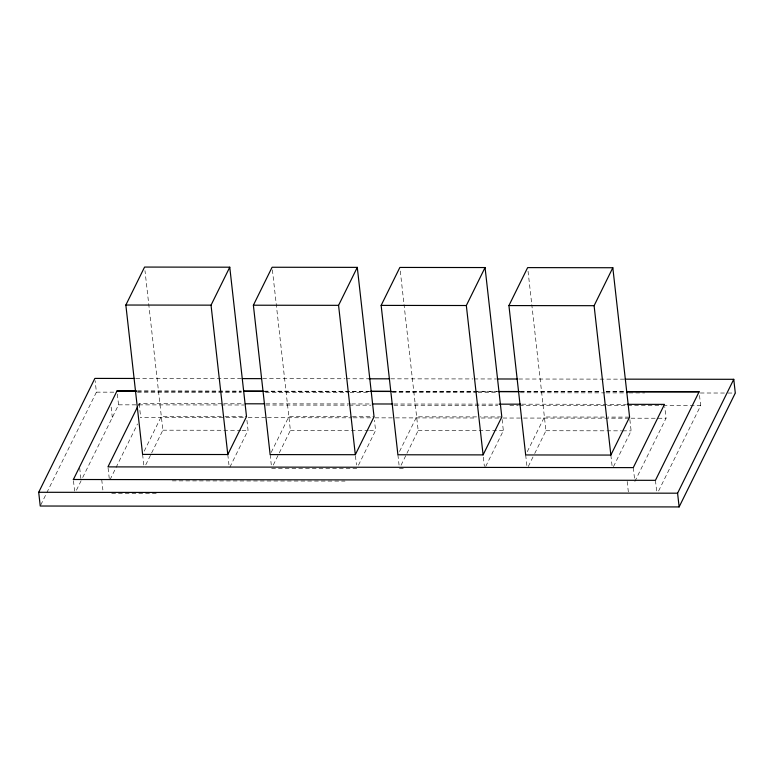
<?xml version="1.0" encoding="UTF-8"?>
<svg xmlns="http://www.w3.org/2000/svg" width="774" height="774" viewBox="0 0 774 774"><rect width="100%" height="100%" fill="white"/><g stroke="black" fill="none" stroke-linecap="round" stroke-linejoin="round"><path stroke-width="0.58" stroke-dasharray="3.87 2.9" d="M40.78 504.938L96.411 392.147L95.125 380.692M76.442 490.213L81.115 480.722M82.702 477.5L118.548 404.831L117.271 393.376M138.091 405.789L139.146 403.651L222.477 403.767M110.043 479.687L137.53 423.949M243.355 417.66L140.771 417.389M144.216 451.155L161.331 416.451L223.725 416.538M145.754 464.893L151.104 454.048M151.636 452.964L162.869 430.189L144.98 270.658M229.868 467.186L248.057 430.305L246.771 418.86M271.2 452.422L288.857 416.625L351.241 416.722M273.28 465.077L290.395 430.363L272.371 269.642M358.468 465.193L375.584 430.489L374.423 420.185M399.51 451.513L416.625 416.809L479.019 416.896M401.048 465.251L406.398 454.406M406.931 453.322L418.173 430.547L404.028 304.482M485.704 466.461L503.352 430.673L501.813 416.934L480.219 416.896M527.278 451.697L544.403 416.993L606.787 417.08M528.284 466.519L534.166 454.59M534.708 453.506L545.941 430.731L531.796 304.656M613.472 466.645L631.129 430.847L629.581 417.109L607.987 417.08M634.844 481.496L666.037 418.25L664.74 406.689M658.597 490.958L700.673 405.653L699.241 392.931M135.934 378.467L241.004 378.612M262.744 378.641L344.865 378.757M346.075 378.757L369.024 378.796M390.764 378.825L472.885 378.941M474.094 378.941L495.834 378.97M518.783 379.008L623.854 379.154M137.53 390.986L241.391 391.131M264.331 391.16L369.411 391.315M392.35 391.344L474.481 391.46M475.681 391.46L497.421 391.489M520.37 391.528L601.292 391.644M606.119 391.644L625.44 391.673M137.54 391.122L241.401 391.267M264.35 391.296L369.421 391.451M392.37 391.47L497.44 391.625M520.389 391.654L601.301 391.779M606.139 391.77L625.46 391.808M96.411 392.147L114.523 392.166M137.472 392.205L241.343 392.35M265.492 392.379L348.822 392.505M350.032 392.505L369.353 392.534M392.302 392.563L476.842 392.679M478.051 392.689L497.372 392.708M520.322 392.747L604.862 392.863M606.071 392.863L627.811 392.892M629.02 392.902L644.723 392.921M700.276 392.998L726.844 393.037M728.053 393.037L735.3 393.047M223.686 403.767L244.216 403.796M265.956 403.825L350.487 403.941M351.696 403.941L371.017 403.97M393.966 403.999L497.827 404.144M521.976 404.183L625.837 404.328M118.548 404.831L220 404.966M221.209 404.966L244.149 405.005M265.888 405.034L348.019 405.15M349.229 405.15L370.959 405.189M393.908 405.208L497.769 405.363M509.853 405.382L518.299 405.392M519.518 405.392L662.022 405.595M663.231 405.586L700.664 405.653M224.924 416.538L246.519 416.567M352.441 416.722L374.045 416.751M248.183 417.67L266.304 417.699M267.514 417.699L352.044 417.815M353.254 417.815L373.784 417.844M374.993 417.844L394.314 417.873M395.524 417.873L476.436 417.989M481.264 417.999L501.794 418.028M503.003 418.028L522.324 418.057M523.534 418.057L629.804 418.202M631.013 418.202L666.037 418.25M162.869 430.189L240.859 430.296M242.059 430.296L248.057 430.305M290.395 430.363L368.385 430.479M369.585 430.479L375.584 430.489M418.173 430.547L503.352 430.673M545.941 430.731L621.522 430.837M622.731 430.837L631.129 430.847M271.674 468.328L356.862 468.444M399.442 468.512L405.441 468.522M172.312 480.848L345.011 481.089M111.727 493.425L158.825 493.493M655.443 480.325L656.739 491.887M633.287 467.622L634.583 479.183M627.182 481.428L628.343 491.848M610.86 455.073L612.147 466.519M528.042 271.2L531.661 303.466M525.672 454.948L526.959 466.403M483.344 457.182L484.369 466.335M400.274 271.016L403.893 303.282M397.904 454.773L399.055 465.077M355.45 455.857L356.475 465.01M270.136 454.59L271.287 464.893M227.798 454.532L228.949 464.835M139.146 403.651L140.704 417.525M142.609 454.406L143.896 465.861M111.146 407.076L112.307 417.476M108.089 468.038L109.25 478.448M101.733 479.677L102.884 489.981M79.693 467.999L80.864 478.409M73.462 480.78L74.623 491.084"/><path stroke-width="1.16" d="M125.852 305.033L144.574 267.069L229.762 267.194L246.519 416.567L227.798 454.532L142.609 454.406L125.852 305.033L211.041 305.149L229.762 267.194M625.063 379.154L733.762 379.308L735.3 393.047L679.127 506.931L40.238 506.022L38.7 492.283L94.873 378.409L134.724 378.457M73.337 479.638L116.99 390.957L136.321 390.976M137.559 406.863L107.954 466.886L633.287 467.622L664.479 404.376L627.046 404.328M253.379 305.208L272.1 267.253L357.288 267.369L374.045 416.751L355.314 454.706L270.136 454.59L253.379 305.208L338.567 305.333L357.288 267.369M381.147 305.391L399.868 267.436L485.056 267.552L501.813 416.934L483.092 454.889L397.904 454.773L381.147 305.391L466.335 305.517L485.056 267.552M508.924 305.575L527.645 267.611L612.824 267.736L629.581 417.109L610.86 455.073L525.672 454.948L508.924 305.575L594.103 305.691L612.824 267.736M626.65 391.673L699.115 391.779L655.443 480.325L73.317 479.503M679.127 506.931L677.589 493.193L733.762 379.308M242.214 378.612L261.535 378.641M369.024 378.796L389.554 378.825M497.043 378.979L517.574 379.008M243.8 391.131L263.131 391.16M370.611 391.315L391.141 391.344M498.63 391.499L519.161 391.528M136.33 391.112L116.99 390.957M243.82 391.267L263.141 391.296M370.63 391.441L391.16 391.48M498.649 391.625L519.18 391.663M626.669 391.799L699.115 391.779M245.426 403.796L264.747 403.825M372.226 403.97L392.757 403.999M499.036 404.154L520.767 404.183M38.7 492.283L677.589 493.193M594.103 305.691L610.86 455.073M466.335 305.517L483.092 454.889M338.567 305.333L355.314 454.706M211.041 305.149L227.798 454.532"/></g></svg>
